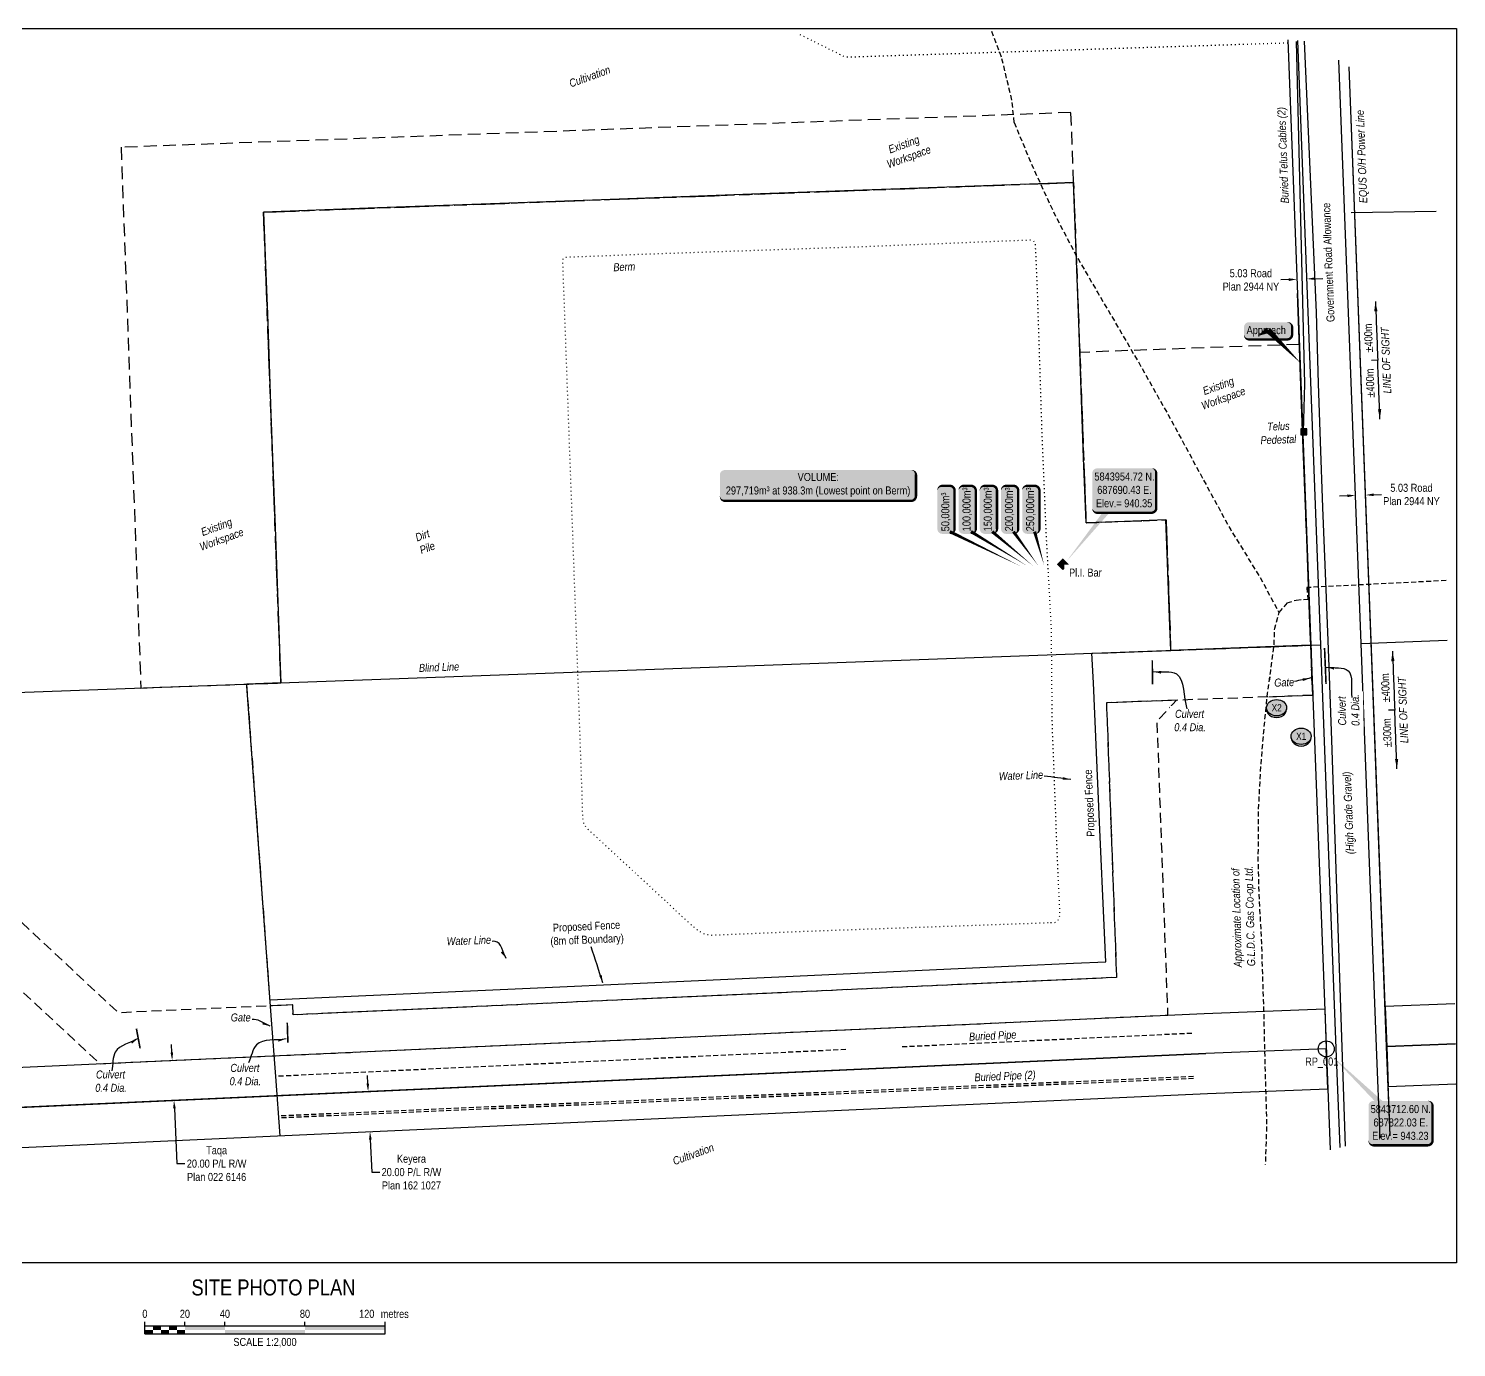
# Model space of a CAD drawing. Extents: x 675871 to 683768, y 5840752 to 5846139.
# Drawn here: x 681682 to 683466, y 5840768 to 5842416 of the extents above; entities that cross this region are included whole.
import ezdxf
from ezdxf.enums import TextEntityAlignment as Align

# ---------------------------------------------------------------- set-up
doc = ezdxf.new("R2010")
doc.units = 0
doc.header["$LTSCALE"] = 5
doc.header["$PDMODE"] = 34
doc.header["$PDSIZE"] = 0.03
for name, pattern in [('foc-ACCESSROAD', [3.75, 2.5, -1.25]), ('foc-TOPO', [1, 0.2, -0.8]), ('HIDDEN2', [4.7625, 3.175, -1.5875]), ('UG_PIPE', [1.875, 1.25, -0.625])]:
    doc.linetypes.add(name, pattern=pattern)
doc.layers.get('Defpoints').update_dxf_attribs({"color": 9})
for name, color, linetype in [('35', 37, 'Continuous'), ('AS-FENCE', 48, 'foc-FENCE'), ('AS-FENCE-DASH', 48, 'foc-FENCE-DASH'), ('AS-PHOTO', 7, 'Continuous'), ('AS-PIPE-UG', 44, 'UG_PIPE'), ('AS-PIPE-UG-T', 44, 'Continuous'), ('AS-POWER', 104, 'foc-POWER'), ('AS-TELEPHONE-T', 224, 'Continuous'), ('AS-TELUS', 224, 'foc-TEL'), ('C-WS', 13, 'foc-ACCESSROAD'), ('DETAIL-T', 7, 'Continuous'), ('F-RW', 190, 'Continuous'), ('L-MON', 1, 'Continuous'), ('L-MON-T', 1, 'Continuous'), ('L-ROAD-T', 7, 'Continuous'), ('L-SEC', 7, 'Continuous'), ('L-TITLEDB', 4, 'Continuous'), ('P-CROSSINGS', 250, 'Continuous'), ('P-PROPOSED-T', 10, 'Continuous'), ('P-TXT', 4, 'Continuous'), ('T-EXISTING TFA', 220, 'HIDDEN2'), ('T-GENERAL', 48, 'foc-TOPO')]:
    doc.layers.add(name, color=color, linetype=linetype)
doc.layers.add('AS-GENERAL', color=48, linetype='Continuous', lineweight=18)
doc.layers.add('T-TEXT', color=48, linetype='Continuous', lineweight=18)
doc.styles.add('100L', font='ARIALN.TTF', dxfattribs={"height": 11})
doc.styles.add('80', font='ARIALN.TTF', dxfattribs={"height": 10})
doc.styles.add('80CG', font='ARIALN.TTF', dxfattribs={"height": 10})
doc.styles.add('80L', font='ARIALN.TTF', dxfattribs={"height": 10})
doc.styles.add('80LS', font='ARIALNI.TTF', dxfattribs={"height": 10})
doc.styles.add('Crossing', font='ARIALN.TTF', dxfattribs={"height": 10})
doc.styles.add('foc-LtypeFont', font='ARIALN.TTF', dxfattribs={"height": 7.35})
doc.styles.add('MtXpl_Arial_Narrow', font='ARIALNI.TTF')
doc.linetypes.add('foc-FENCE', pattern='A,10,-1,["X",foc-LtypeFont,S=0.2,R=0,X=-0.625,Y=-0.75],-1.24', length=12.24)
doc.linetypes.add('foc-FENCE-DASH', pattern='A,0.5,-0.5,1,-0.5,1,-0.5,1,-0.5,1,-0.5,["X",foc-LtypeFont,S=0.2,R=0,X=-0.625,Y=-0.75],-0.5', length=7.5)
doc.linetypes.add('foc-POWER', pattern='A,6,-1,["P",foc-LtypeFont,S=0.2,R=0,X=-0.625,Y=-0.75],-1.24,4', length=12.24)
doc.linetypes.add('foc-POWER-NOLINE', pattern='A,0,-4,["P",foc-LtypeFont,S=0.2,R=0,X=-0.625,Y=-0.75],-8.24', length=12.24)
doc.linetypes.add('foc-TEL', pattern='A,2,-1,["T",foc-LtypeFont,S=0.2,R=0,X=-0.425,Y=-0.75],-1.24,8', length=12.24)
doc.dimstyles.new('COMPASS', dxfattribs={"dimscale": 5, "dimtxt": 10, "dimasz": 2.5, "dimexe": 0.2, "dimexo": 0.0625, "dimgap": 0.5, "dimtad": 0, "dimtih": 1, "dimtoh": 1, "dimzin": 0, "dimdsep": 46, "dimtxsty": '80', "dimcen": 0.1, "dimse1": 1, "dimse2": 1, "dimclrd": 256, "dimclrt": 256, "dimaunit": 1, "dimadec": 4, "dimazin": 0, "dimtfac": 0.06, "dimtofl": 0, "dimtmove": 0, "dimatfit": 1, "dimfxl": 0.2, "dimtolj": 1, "dimtzin": 0, "dimlwd": -1, "dimarcsym": 0})
doc.dimstyles.new('Compass 5 000', dxfattribs={"dimscale": 5, "dimtxt": 9, "dimasz": 2, "dimexe": 0.2, "dimexo": 0.0625, "dimgap": 0.5, "dimtad": 0, "dimtih": 1, "dimtoh": 1, "dimzin": 0, "dimdsep": 46, "dimtxsty": '80CG', "dimcen": 0.1, "dimse1": 1, "dimse2": 1, "dimclrd": 256, "dimclrt": 256, "dimaunit": 1, "dimadec": 4, "dimazin": 0, "dimtfac": 0.06, "dimtofl": 0, "dimtmove": 0, "dimatfit": 1, "dimfxl": 0.2, "dimtolj": 1, "dimtzin": 0, "dimlwd": -1, "dimarcsym": 0})
picture_1 = doc.add_image_def('image1.jpg', size_in_pixel=(26633, 12334))

# ---------------------------------------------------------------- blocks, each defined once
blk = doc.blocks.new('*D389')
at = {"layer": 'Defpoints', "color": 0, "transparency": 16777216}
for p in [(681713.8, 5841120.1), (681716.1, 5841070.1), (681864.1, 5841076.9)]:
    blk.add_point(p, dxfattribs=at)
at = {"layer": 'F-RW', "color": 255, "transparency": 16777216}
for p, q in [((681861.4, 5841136.8), (681860.9, 5841146.8)), ((681864.6, 5841066.9), (681867.7, 5840997.9)), ((681867.7, 5840997.9), (681877.7, 5840997.9))]:
    blk.add_line(p, q, dxfattribs=at)
for points in [[(681863, 5841136.9), (681859.7, 5841136.7), (681861.8, 5841126.8)], [(681866.2, 5841067), (681862.9, 5841066.8), (681864.1, 5841076.9)]]:
    blk.add_solid(points, dxfattribs=at)
at = {"layer": 'F-RW', "color": 255, "transparency": 16777216, "insert": (681917.3, 5840997.9), "char_height": 10, "attachment_point": 5, "style": '80CG'}
blk.add_mtext('\\A1;Taqa\\P20.00 P/L R/W\\PPlan 022 6146', dxfattribs=at)
blk = doc.blocks.new('*D390')
at = {"layer": 'Defpoints', "color": 0, "transparency": 16777216}
for p in [(681884.9, 5841077.8), (682108.9, 5841038), (681887.2, 5841027.9)]:
    blk.add_point(p, dxfattribs=at)
at = {"layer": 'F-RW', "color": 255, "transparency": 16777216}
for p, q in [((682106.2, 5841097.9), (682105.7, 5841107.9)), ((682109.3, 5841028), (682111.2, 5840987.3)), ((682111.2, 5840987.3), (682121.2, 5840987.3))]:
    blk.add_line(p, q, dxfattribs=at)
for points in [[(682107.8, 5841098), (682104.5, 5841097.8), (682106.6, 5841087.9)], [(682111, 5841028.1), (682107.7, 5841027.9), (682108.9, 5841038)]]:
    blk.add_solid(points, dxfattribs=at)
at = {"layer": 'F-RW', "color": 255, "transparency": 16777216, "insert": (682160.7, 5840987.3), "char_height": 10, "attachment_point": 5, "style": '80CG'}
blk.add_mtext('\\A1;Keyera\\P20.00 P/L R/W\\PPlan 162 1027', dxfattribs=at)
blk = doc.blocks.new('*U440')
h = blk.add_hatch(color=255)
edge = h.paths.add_edge_path()
edge.add_line((-24, -11.5), (24, -11.5))
edge.add_arc((24, -5.5), 6, 270, 360)
edge.add_line((30, -5.5), (30, 4))
edge.add_arc((24, 4), 6, 0, 90)
edge.add_line((24, 10), (-24, 10))
edge.add_arc((-24, 4), 6, 90, 180)
edge.add_line((-30, 4), (-30, -5.5))
edge.add_arc((-24, -5.5), 6, 180, 270)
at = {"color": 1, "flags": 128}
blk.add_lwpolyline([(-24, -11.5, 3, 3, 0), (24, -11.5, 3, 3, 0.414214), (30, -5.5, 3, 3, 0), (30, 4, 3, 0, 0.414214), (24, 10, 0, 0, 0), (-24, 10, 0, 0, 0.414214), (-30, 4, 0, 0, 0), (-30, -5.5, 0, 3, 0.414214)], format="xyseb", close=True, dxfattribs=at)
for points in [[(-13, -7.3, 0, 7.5, 0), (0, 0, 0, 0, 0)], [(41.5, -41.9, 0, 7.5, 0), (0, 0, 0, 0, 0)]]:
    blk.add_lwpolyline(points, format="xyseb", dxfattribs=at)
at = {"color": 1, "style": '80'}
blk.add_attdef('ENTER_TEXT_001', (-26.8, -4.9), '', height=10, dxfattribs=at)
blk = doc.blocks.new('*U500')
h = blk.add_hatch(color=254)
edge = h.paths.add_edge_path()
edge.add_line((-34, -28.5), (34, -28.5))
edge.add_arc((34, -22.5), 6, 270, 360)
edge.add_line((40, -22.5), (40, 21))
edge.add_arc((34, 21), 6, 0, 90)
edge.add_line((34, 27), (-34, 27))
edge.add_arc((-34, 21), 6, 90, 180)
edge.add_line((-40, 21), (-40, -22.5))
edge.add_arc((-34, -22.5), 6, 180, 270)
at = {"color": 1, "flags": 128}
blk.add_lwpolyline([(-88, 85.3, 0, 10, 0), (0, 0, 5, 5, 0)], format="xyseb", dxfattribs=at)
blk.add_lwpolyline([(-34, -28.5, 3, 3, 0), (34, -28.5, 3, 3, 0.414214), (40, -22.5, 3, 3, 0), (40, 21, 3, 0, 0.414214), (34, 27, 0, 0, 0), (-34, 27, 0, 0, 0.414214), (-40, 21, 0, 0, 0), (-40, -22.5, 0, 3, 0.414214)], format="xyseb", close=True, dxfattribs=at)
at = {"color": 1, "style": '80'}
blk.add_attdef('ENTER_TEXT_001', (-36, -5), '', height=10, dxfattribs=at)
blk = doc.blocks.new('*D416')
at = {"layer": 'Defpoints', "color": 0, "linetype": 'Continuous', "transparency": 16777216}
for p in [(683266.8, 5842102.6), (683270.2, 5842013.3), (683282.7, 5842013.8)]:
    blk.add_point(p, dxfattribs=at)
at = {"layer": 'P-TXT', "color": 255, "transparency": 16777216}
for p, q in [((683256.8, 5842102.2), (683246.8, 5842101.8)), ((683289.3, 5842103.4), (683299.3, 5842103.8))]:
    blk.add_line(p, q, dxfattribs=at)
at = {"layer": 'P-TXT', "color": 255, "linetype": 'Continuous', "transparency": 16777216}
for points in [[(683256.7, 5842103.9), (683256.8, 5842100.5), (683266.8, 5842102.6)], [(683289.3, 5842105.1), (683289.4, 5842101.8), (683279.3, 5842103.1)]]:
    blk.add_solid(points, dxfattribs=at)
at = {"layer": 'P-TXT', "color": 255, "linetype": 'Continuous', "transparency": 16777216, "insert": (683209.4, 5842101.8), "char_height": 10, "attachment_point": 5, "style": '80CG'}
blk.add_mtext('\\A1;5.03 Road\\PPlan 2944 NY', dxfattribs=at)
blk = doc.blocks.new('xing2')
h = blk.add_hatch(color=50)
h.dxf.hatch_style = 1
edge = h.paths.add_edge_path()
edge.add_ellipse((0, 0), major_axis=(-12.5, 0), ratio=0.816297, start_angle=0, end_angle=360)
h = blk.add_hatch(color=250)
h.dxf.hatch_style = 1
edge = h.paths.add_edge_path()
edge.add_ellipse((0, -2), major_axis=(-12.5, 0), ratio=0.816297, start_angle=0, end_angle=180)
edge.add_line((12.5, -2), (12.5, 0))
edge.add_ellipse((0, 0), major_axis=(-12.5, 0), ratio=0.816297, start_angle=0, end_angle=180, ccw=False)
edge.add_line((-12.5, 0), (-12.5, -2))
at = {"color": 250}
blk.add_ellipse((0, 0), major_axis=(-12.5, 0), ratio=0.816297, dxfattribs=at)
blk.add_ellipse((0, -2), major_axis=(-12.5, 0), ratio=0.816297, start_param=0, end_param=3.141593, dxfattribs=at)
at = {"color": 250, "style": 'Crossing'}
blk.add_attdef('CROSSING', text='', height=9, dxfattribs=at).set_placement((0.1, 0), align=Align.MIDDLE_CENTER)
at = {"color": 250, "style": 'Crossing', "flags": 1}
for tag, p in [('OWNER', (0.1, -12.5)), ('DESCRIPTION', (0.1, -25.8)), ('LOCATION', (0.1, -39.3)), ('DWG_REF', (0.1, -52.8))]:
    blk.add_attdef(tag, text='', height=9, dxfattribs=at).set_placement(p, align=Align.MIDDLE_CENTER)
blk = doc.blocks.new('*U449')
at = {"color": 0}
for p, q in [((-150, 0), (-150, 15)), ((-150, 10), (150.2, 10)), ((-150, 0), (150.2, 0)), ((-100, 10), (-100, 15)), ((-50, 10), (-50, 15)), ((50, 10), (50, 15)), ((150.2, 0), (150.2, 15))]:
    blk.add_line(p, q, dxfattribs=at)
for points in [[(-150, 5), (-140, 5), (-150, 0), (-140, 0)], [(-140, 10), (-130, 10), (-140, 5), (-130, 5)], [(-130, 5), (-120, 5), (-130, 0), (-120, 0)], [(-120, 10), (-110, 10), (-120, 5), (-110, 5)], [(-110, 5), (-100, 5), (-110, 0), (-100, 0)], [(-100, 10), (-50, 10), (-100, 5), (-50, 5)], [(-50, 5), (50, 5), (-50, 0), (50, 0)], [(50, 10), (150.2, 10), (50, 5), (150.2, 5)]]:
    blk.add_solid(points, dxfattribs=at)
at = {"color": 0, "style": '80'}
blk.add_text('metres', height=10, dxfattribs=at).set_placement((162.2, 20), align=Align.CENTER)
at = {"color": 0, "char_height": 10, "style": '80'}
for s, insert, attachment_point in [('0', (-150, 30.2), 2), ('20', (-100, 30.2), 2), ('40', (-50, 30.2), 2), ('80', (50, 30.2), 2), ('120', (136.7, 30.2), 3), ('SCALE 1:2,000', (0.1, -5), 2)]:
    blk.add_mtext(s, dxfattribs=dict(at, insert=insert, attachment_point=attachment_point))
blk = doc.blocks.new('*D502')
at = {"layer": 'Defpoints', "color": 0, "linetype": 'Continuous', "transparency": 16777216}
for p in [(683339.5, 5841845.9), (683352.1, 5841846.4), (683352.7, 5841833.1)]:
    blk.add_point(p, dxfattribs=at)
at = {"layer": 'P-TXT', "color": 255, "transparency": 16777216}
for p, q in [((683330, 5841832.2), (683320, 5841831.8)), ((683362.7, 5841833.5), (683372.6, 5841833.8))]:
    blk.add_line(p, q, dxfattribs=at)
at = {"layer": 'P-TXT', "color": 255, "linetype": 'Continuous', "transparency": 16777216}
for points in [[(683329.9, 5841833.9), (683330.1, 5841830.5), (683340, 5841832.6)], [(683362.6, 5841835.1), (683362.7, 5841831.8), (683352.7, 5841833.1)]]:
    blk.add_solid(points, dxfattribs=at)
at = {"layer": 'P-TXT', "color": 255, "linetype": 'Continuous', "transparency": 16777216, "insert": (683410, 5841833.8), "char_height": 10, "attachment_point": 5, "style": '80CG'}
blk.add_mtext('\\A1;5.03 Road\\PPlan 2944 NY', dxfattribs=at)
blk = doc.blocks.new('mona')
blk.add_hatch(color=255).paths.add_polyline_path([(1.48, 0), (0, 1.49), (-1.49, 0), (0, -1.48)])
blk = doc.blocks.new('Monaa')
blk.add_blockref('mona', (0, 0))
blk = doc.blocks.new('monb')
at = {"color": 1}
blk.add_lwpolyline([(1.2, 0), (0, 1.21), (-1.21, 0), (0, -1.2)], close=True, dxfattribs=at)
blk = doc.blocks.new('Monbb')
blk.add_blockref('monb', (0, 0))
blk = doc.blocks.new('moncc')
for name in ['Monaa', 'Monbb']:
    blk.add_blockref(name, (0, 0))
blk = doc.blocks.new('PLIBAR')
blk.add_blockref('moncc', (0, 0))
blk = doc.blocks.new('*U512')
h = blk.add_hatch(color=254)
edge = h.paths.add_edge_path()
edge.add_line((-34, -28.5), (34, -28.5))
edge.add_arc((34, -22.5), 6, 270, 360)
edge.add_line((40, -22.5), (40, 21))
edge.add_arc((34, 21), 6, 0, 90)
edge.add_line((34, 27), (-34, 27))
edge.add_arc((-34, 21), 6, 90, 180)
edge.add_line((-40, 21), (-40, -22.5))
edge.add_arc((-34, -22.5), 6, 180, 270)
at = {"color": 1, "flags": 128}
blk.add_lwpolyline([(-34, -28.5, 3, 3, 0), (34, -28.5, 3, 3, 0.414214), (40, -22.5, 3, 3, 0), (40, 21, 3, 0, 0.414214), (34, 27, 0, 0, 0), (-34, 27, 0, 0, 0.414214), (-40, 21, 0, 0, 0), (-40, -22.5, 0, 3, 0.414214)], format="xyseb", close=True, dxfattribs=at)
blk.add_lwpolyline([(-72.4, -89.5, 0, 10, 0), (0, 0, 5, 5, 0)], format="xyseb", dxfattribs=at)
at = {"color": 1, "style": '80'}
blk.add_attdef('ENTER_TEXT_001', (-36, -5), '', height=10, dxfattribs=at)
blk = doc.blocks.new('*U513')
h = blk.add_hatch(color=50)
edge = h.paths.add_edge_path()
edge.add_line((-116.5, -20), (116.5, -20))
edge.add_arc((116.5, -14), 6, 270, 360)
edge.add_line((122.5, -14), (122.5, 12.5))
edge.add_arc((116.5, 12.5), 6, 0, 90)
edge.add_line((116.5, 18.5), (-116.5, 18.5))
edge.add_arc((-116.5, 12.5), 6, 90, 180)
edge.add_line((-122.5, 12.5), (-122.5, -14))
edge.add_arc((-116.5, -14), 6, 180, 270)
at = {"color": 240, "flags": 128}
blk.add_lwpolyline([(-116.5, -20, 3, 3, 0), (116.5, -20, 3, 3, 0.414214), (122.5, -14, 3, 3, 0), (122.5, 12.5, 3, 0, 0.414214), (116.5, 18.5, 0, 0, 0), (-116.5, 18.5, 0, 0, 0.414214), (-122.5, 12.5, 0, 0, 0), (-122.5, -14, 0, 3, 0.414214)], format="xyseb", close=True, dxfattribs=at)
at = {"color": 240, "style": '80'}
blk.add_attdef('ENTER_TEXT_001', (-26.8, -4.9), '', height=10, dxfattribs=at)
blk = doc.blocks.new('*U514')
h = blk.add_hatch(color=50)
edge = h.paths.add_edge_path()
edge.add_line((-24, -11.5), (24, -11.5))
edge.add_arc((24, -5.5), 6, 270, 360)
edge.add_line((30, -5.5), (30, 4))
edge.add_arc((24, 4), 6, 0, 90)
edge.add_line((24, 10), (-24, 10))
edge.add_arc((-24, 4), 6, 90, 180)
edge.add_line((-30, 4), (-30, -5.5))
edge.add_arc((-24, -5.5), 6, 180, 270)
at = {"color": 240, "flags": 128}
blk.add_lwpolyline([(-24, -11.5, 3, 3, 0), (24, -11.5, 3, 3, 0.414214), (30, -5.5, 3, 3, 0), (30, 4, 3, 0, 0.414214), (24, 10, 0, 0, 0), (-24, 10, 0, 0, 0.414214), (-30, 4, 0, 0, 0), (-30, -5.5, 0, 3, 0.414214)], format="xyseb", close=True, dxfattribs=at)
at = {"color": 240, "style": '80'}
blk.add_attdef('ENTER_TEXT_001', (-26.8, -4.9), '', height=10, dxfattribs=at)

msp = doc.modelspace()

# ---------------------------------------------------------------- hatches: boundary and pattern name
at = {"layer": 'AS-TELEPHONE-T'}
h = msp.add_hatch(color=256, dxfattribs=at)
h.dxf.hatch_style = 1
h.paths.add_polyline_path([(683279.412, 5841915.833), (683271.911, 5841915.833), (683271.911, 5841908.331), (683279.412, 5841908.331)])

# ---------------------------------------------------------------- linework, layer by layer
at = {"color": 255}
for p, q in [((683367.811, 5842001.435), (683359.933, 5842001.134)), ((683389.067, 5841564.551), (683381.189, 5841564.25))]:
    msp.add_line(p, q, dxfattribs=at)
at = {"color": 240, "linetype": 'Continuous', "flags": 128}
for points in [[(682921.731, 5841744.231, 0, 4, 0), (682833.237, 5841787.432, 0, 0, 0)], [(682929.798, 5841744.713, 0, 4, 0), (682859.734, 5841787.432, 0, 0, 0)], [(682936.828, 5841744.963, 0, 4, 0), (682886.231, 5841787.432, 0, 0, 0)], [(682943.578, 5841745.223, 0, 4, 0), (682912.728, 5841787.432, 0, 0, 0)], [(682951.036, 5841745.591, 0, 4, 0), (682939.225, 5841787.432, 0, 0, 0)]]:
    msp.add_lwpolyline(points, format="xyseb", dxfattribs=at)
at = {"layer": '35', "color": 255}
msp.add_circle((683303.561, 5841141.266), 10, dxfattribs=at)
at = {"layer": 'AS-FENCE', "const_width": 1, "flags": 128}
msp.add_lwpolyline([(683284.703, 5841615.736), (683285.265, 5841598.907)], dxfattribs=at)
at = {"layer": 'AS-FENCE-DASH', "color": 240, "flags": 128}
msp.add_lwpolyline([(683284.183, 5841645.438), (683261.123, 5841644.573), (683227.633, 5841643.371), (683141.211, 5841640.168), (683109.353, 5841639.001)], dxfattribs=at)
at = {"layer": 'AS-GENERAL', "linetype": 'Continuous', "const_width": 2, "flags": 128}
for points in [[(683301.398, 5841642.108), (683303.283, 5841596.936)], [(683086.218, 5841626.488), (683086.468, 5841596.508)], [(682005.568, 5841173.863), (682006.343, 5841148.921)], [(681817.081, 5841166.583), (681821.711, 5841141.966)]]:
    msp.add_lwpolyline(points, dxfattribs=at)
at = {"layer": 'AS-GENERAL', "const_width": 1, "flags": 128}
msp.add_lwpolyline([(681986.169, 5841170.424), (681987.408, 5841154.161)], dxfattribs=at)
at = {"layer": 'AS-PIPE-UG'}
for p, q in [((683135.643, 5841160.656), (682773.41, 5841143.641)), ((682703.242, 5841140.345), (681991.011, 5841106.888)), ((683137.663, 5841106.628), (681994.606, 5841057.368)), ((683137.771, 5841104.131), (681994.713, 5841054.871))]:
    msp.add_line(p, q, dxfattribs=at)
for points in [[(682913.758, 5842298.548), (682910.852, 5842326.57), (682897.844, 5842380.225), (682885.619, 5842412.306)], [(683453.2, 5841726.261), (683279.443, 5841717.569), (683280.408, 5841703.016)], [(683254.526, 5841698.313), (683265.888, 5841701.988), (683280.408, 5841703.016)]]:
    msp.add_lwpolyline(points, dxfattribs=at)
at = {"layer": 'AS-PIPE-UG', "flags": 128}
msp.add_lwpolyline([(683254.526, 5841698.313), (683244.406, 5841686.473)], dxfattribs=at)
at = {"layer": 'AS-POWER', "linetype": 'foc-POWER-NOLINE', "flags": 128}
msp.add_lwpolyline([(683383.276, 5841032.557), (683332.198, 5842368.025)], dxfattribs=at)
at = {"layer": 'AS-POWER', "flags": 128}
msp.add_lwpolyline([(683334.674, 5842185.973), (683440.838, 5842187.626)], dxfattribs=at)
at = {"layer": 'AS-TELEPHONE-T', "flags": 128}
msp.add_lwpolyline([(683279.412, 5841915.833), (683271.911, 5841915.833), (683271.911, 5841908.331), (683279.412, 5841908.331)], close=True, dxfattribs=at)
at = {"layer": 'AS-TELUS', "flags": 128}
msp.add_lwpolyline([(683274.981, 5841912.226), (683276.753, 5841971.933), (683266.212, 5842399.698)], dxfattribs=at)
at = {"layer": 'C-WS', "color": 255, "flags": 128}
msp.add_lwpolyline([(681311.619, 5841635.962), (680564.061, 5841608.675), (680560.87, 5841696.107), (680410.994, 5841690.636), (680414.186, 5841603.204), (680348.636, 5841600.811), (680325.066, 5841537.416), (681288.013, 5841572.566), (681771.474, 5841122.727), (682015.038, 5841133.783), (683105.77, 5841183.432), (683092.305, 5841550.905), (683116.37, 5841576.789), (683028.938, 5841573.597), (683041.508, 5841230.553), (682012.771, 5841183.726), (682012.313, 5841196.217), (681794.842, 5841186.345), (681311.619, 5841635.962)], close=True, dxfattribs=at)
at = {"layer": 'F-RW', "color": 255}
msp.add_line((681310.236, 5841051.666), (683153.163, 5841135.503), dxfattribs=at)
at = {"layer": 'F-RW', "color": 255, "flags": 128}
for points in [[(680169.21, 5841021.027), (681046.916, 5841057.228), (681307.964, 5841101.609), (683151.07, 5841185.454), (683301.646, 5841191.224), (683303.561, 5841141.266), (683153.163, 5841135.503), (681310.236, 5841051.666), (681052.356, 5841007.728), (680181.043, 5840971.636)], [(683464.136, 5841197.634), (683377.03, 5841194.164), (683379.008, 5841144.167), (683465.174, 5841147.455)], [(680192.913, 5840922.09), (681058.197, 5840957.933), (681316.173, 5841001.931), (683155.256, 5841085.552), (683305.457, 5841091.308), (683303.561, 5841141.266), (683153.163, 5841135.503), (681310.236, 5841051.666), (681052.356, 5841007.728), (680181.043, 5840971.636)], [(683465.174, 5841147.455), (683379.008, 5841144.167), (683380.918, 5841094.209), (683465.422, 5841097.434)]]:
    msp.add_lwpolyline(points, dxfattribs=at)
at = {"layer": 'L-SEC', "color": 255}
for p, q in [((683296.803, 5841645.911), (683267.962, 5842400.856)), ((683347.06, 5841647.831), (683319.234, 5842376.223)), ((683284.237, 5841645.452), (683296.8, 5841645.911)), ((683316.125, 5841141.747), (683296.803, 5841645.912)), ((683366.383, 5841143.674), (683347.06, 5841647.839)), ((683347.064, 5841647.724), (683454.744, 5841651.655)), ((683320.854, 5841018.22), (683316.125, 5841141.747)), ((683370.746, 5841029.679), (683366.383, 5841143.671))]:
    msp.add_line(p, q, dxfattribs=at)
at = {"layer": 'L-TITLEDB', "color": 255}
for p, q in [((683255.337, 5842401.949), (683284.238, 5841645.431)), ((683359.625, 5841648.311), (683332.128, 5842368.07)), ((683284.238, 5841645.431), (683308.366, 5841015.352)), ((683378.947, 5841144.155), (683359.624, 5841648.32)), ((683383.22, 5841032.544), (683378.947, 5841144.152))]:
    msp.add_line(p, q, dxfattribs=at)
at = {"layer": 'T-EXISTING TFA', "color": 255}
for points in [[(682984.646, 5842310.95), (681797.963, 5842267.518), (681822.697, 5841592.055), (681997.561, 5841598.458), (681976.028, 5842186.486), (682987.846, 5842223.518)], [(683269.876, 5842021.365), (682995.621, 5842011.315), (683003.421, 5841798.471), (683103.343, 5841802.136), (683109.318, 5841639.053), (683284.238, 5841645.431)]]:
    msp.add_lwpolyline(points, close=True, dxfattribs=at)
at = {"layer": 'T-GENERAL', "color": 255, "flags": 128}
msp.add_lwpolyline([(683255.499, 5842397.701), (682702.975, 5842379.867), (682646.114, 5842408.288)], dxfattribs=at)

# ---------------------------------------------------------------- block references
at = {"color": 255, "xscale": 0.99988825, "yscale": 0.99988825, "zscale": 0.99988825}
msp.add_blockref('*U440', (683230.845, 5842039.052), dxfattribs=at).add_auto_attribs({'ENTER_TEXT_001': 'Approach'})
at = {"linetype": 'Continuous'}
ref = msp.add_blockref('*U513', (682668.496, 5841845.865), dxfattribs=dict(at, xscale=0.99988825, yscale=0.99988825, zscale=0.99988825))
ref.add_attrib('ENTER_TEXT_001', 'VOLUME:', (682643.182, 5841850.664), dxfattribs={"color": 240, "height": 9.9989, "style": '80'})
ref.add_attrib('ENTER_TEXT_002', '297,719m³ at 938.3m (Lowest point on Berm)', (682553.434, 5841833.829), dxfattribs={"color": 240, "height": 9.99888, "style": '80'})
at = {"linetype": 'Continuous', "xscale": 0.99988825, "yscale": 0.99988825, "zscale": 0.99988825, "rotation": 90}
for p, values in [((682827.738, 5841814.634), {'ENTER_TEXT_001': '50,000m³'}), ((682854.235, 5841814.634), {'ENTER_TEXT_001': '100,000m³'}), ((682880.732, 5841814.634), {'ENTER_TEXT_001': '150,000m³'}), ((682907.229, 5841814.634), {'ENTER_TEXT_001': '200,000m³'}), ((682933.726, 5841814.634), {'ENTER_TEXT_001': '250,000m³'})]:
    msp.add_blockref('*U514', p, dxfattribs=at).add_auto_attribs(values)
at = {"layer": 'DETAIL-T', "color": 255}
ref = msp.add_blockref('*U500', (683396.32, 5841049.325), dxfattribs=dict(at, xscale=0.99988825, yscale=0.99988825, zscale=0.99988825))
ref.add_attrib('ENTER_TEXT_001', '5843712.60 N.', (683359.005, 5841061.096), dxfattribs={"layer": '0', "color": 1, "height": 9.99888, "style": '80'})
ref.add_attrib('ENTER_TEXT_002', '687822.03 E.', (683362.528, 5841044.39), dxfattribs={"layer": '0', "color": 1, "height": 9.99888, "style": '80'})
ref.add_attrib('ENTER_TEXT_003', 'Elev.= 943.23', (683360.949, 5841027.684), dxfattribs={"layer": '0', "color": 1, "height": 9.99888, "style": '80'})
at = {"layer": 'DETAIL-T'}
msp.add_blockref('*U449', (681977.663, 5840785.182), dxfattribs=at)
at = {"layer": 'L-MON', "xscale": 4.99944125, "yscale": 4.99944125, "zscale": 4.99944125}
msp.add_blockref('PLIBAR', (682974.558, 5841746.576), dxfattribs=at)
at = {"layer": 'P-CROSSINGS', "color": 255, "xscale": 0.9995454683101328, "yscale": 0.9995454683101328, "zscale": 0.9995454683101328}
for p, values in [((683241.523, 5841567.457), {'CROSSING': 'X2'}), ((683272.14, 5841531.82), {'CROSSING': 'X1'})]:
    msp.add_blockref('xing2', p, dxfattribs=at).add_auto_attribs(values)

# ---------------------------------------------------------------- texts
at = {"color": 255, "char_height": 10, "rotation": 92.187795, "style": '80'}
for s, insert, width, attachment_point in [('%%P400m', (683356.942, 5842011.027), 42.11121, 4), ('\\pi17.403;{\\fArial Narrow|b0|i1|c0|p34;LINE OF SIGH\\T1.55;T}', (683375.484, 5841942.412), 121.40286, 1), ('%%P400m', (683357.705, 5841991.042), 42.11121, 6), ('%%P400m', (683378.198, 5841574.143), 42.11121, 4), ('\\pi17.403;{\\fArial Narrow|b0|i1|c0|p34;LINE OF SIGH\\T1.55;T}', (683396.74, 5841505.528), 121.40286, 1), ('%%P300m', (683378.961, 5841554.158), 42.11121, 6)]:
    msp.add_mtext(s, dxfattribs=dict(at, insert=insert, width=width, attachment_point=attachment_point))
at = {"layer": '35', "color": 255, "style": '80'}
msp.add_attdef('RP_001', (683277.239, 5841120.465), 'RP', height=10, dxfattribs=at)
at = {"layer": 'AS-PIPE-UG-T', "char_height": 9.99888, "attachment_point": 1, "style": '100L'}
for s, width, insert, rotation in [('\\pi0.049994;{\\fArial Narrow|b0|i1|c0|p34;Approximate Location of \\P\\pi0.97417;G.L.D.C. Gas Co-op Ltd.}', 125.12694, (683188.202, 5841243.029), 91.506762), ('\\pi0.29894;{\\fArial Narrow|b0|i1|c0|p34;Buried Pipe}', 59.02928, (682856.683, 5841161.409), 2.689412), ('\\pi0.29894;{\\fArial Narrow|b0|i1|c0|p34;Buried Pipe (2)}', 75.83504, (682863.585, 5841110.601), 2.689412)]:
    msp.add_mtext_dynamic_manual_height_columns(s, width=width, gutter_width=137.5, heights=[0], dxfattribs=dict(at, insert=insert, rotation=rotation))
at = {"layer": 'AS-POWER', "insert": (683344.921, 5842197.216), "char_height": 9.99888, "attachment_point": 1, "rotation": 92.192858, "style": '100L'}
msp.add_mtext_dynamic_manual_height_columns('\\pi0.32623;{\\fArial Narrow|b0|i1|c0|p34;EQUS O/H Power Line}', width=116.30801, gutter_width=137.5, heights=[0], dxfattribs=at)
at = {"layer": 'AS-TELUS', "char_height": 9.99888, "attachment_point": 1, "style": '100L'}
for s, width, gutter_width, insert, rotation in [('{\\fArial Narrow|b0|i1|c0|p34;Buried Telus Cables (2)}', 119.75919, 137.5, (683246.869, 5842197.351), 92.190345), ('\\pi9.302;{\\fArial Narrow|b0|i1|c0|p34;Telus\\P\\pi0.32623;Pedestal}', 45.16317, 137.485, (683220.299, 5841923.172), 2.090492)]:
    msp.add_mtext_dynamic_manual_height_columns(s, width=width, gutter_width=gutter_width, heights=[0], dxfattribs=dict(at, insert=insert, rotation=rotation))
at = {"layer": 'DETAIL-T', "color": 3, "insert": (681988.322, 5840843.13), "char_height": 20, "width": 223.85802, "attachment_point": 5, "style": '80CG'}
msp.add_mtext('SITE PHOTO PLAN', dxfattribs=at)
at = {"layer": 'L-ROAD-T', "color": 255, "style": '80L'}
msp.add_text('Government Road Allowance', height=9.99888, rotation=92.192334, dxfattribs=at).set_placement((683306.173, 5842123.695), align=Align.MIDDLE_CENTER)
at = {"layer": 'L-SEC', "color": 255, "insert": (682169.858, 5841622.115), "char_height": 9.99888, "attachment_point": 1, "rotation": 2.072955, "style": '100L'}
msp.add_mtext_dynamic_manual_height_columns('{\\fArial Narrow|b0|i1|c0|p34;Blind Line}', width=50.12168, gutter_width=54.994, heights=[0], dxfattribs=at)
at = {"layer": 'P-PROPOSED-T', "char_height": 9.99888, "attachment_point": 1, "style": '80L'}
for s, width, insert, rotation in [('\\pi0.49459;Proposed Fence', 83.66753, (683004.45, 5841405.587), 92.550474), ('\\pi4.2088;Proposed Fence\\P\\pi0.39952;(8m off Boundary)', 91.09591, (682332.962, 5841297.338), 2.607624)]:
    msp.add_mtext_dynamic_manual_height_columns(s, width=width, gutter_width=50, heights=[0], dxfattribs=dict(at, insert=insert, rotation=rotation))
at = {"layer": 'T-TEXT', "color": 255, "linetype": 'Continuous', "style": '80LS'}
for p in [(682383.351, 5842356.024), (682512.756, 5841009.769)]:
    msp.add_text('Cultivation', height=10, rotation=20, dxfattribs=at).set_placement(p, align=Align.MIDDLE_CENTER)
at = {"layer": 'T-TEXT', "color": 255, "style": '80LS'}
msp.add_text('(High Grade Gravel)', height=9.99888, rotation=92.192334, dxfattribs=at).set_placement((683331.246, 5841436.039), align=Align.MIDDLE_CENTER)
at = {"layer": 'T-TEXT', "color": 255, "insert": (682407.626, 5842122.411), "char_height": 9.99888, "attachment_point": 1, "rotation": 2.225858, "style": '80L'}
msp.add_mtext_dynamic_manual_height_columns('\\pi5.0754;{\\fArial Narrow|b0|i1|c0|p34;Berm}', width=36.82578, gutter_width=100, heights=[0], dxfattribs=at)

# ---------------------------------------------------------------- dimensions: what is measured, and where the dimension line sits
at = {"layer": 'F-RW', "color": 255}
for base, p1, p2, angle, text, picture, middle in [((681864.112, 5841076.871), (681713.78, 5841120.065), (681716.056, 5841070.123), 272.60974, 'Taqa\\P20.00 P/L R/W\\PPlan 022 6146', '*D389', (681917.252, 5840997.864)), ((682108.884, 5841037.992), (681884.907, 5841077.802), (681887.182, 5841027.888), 272.609588, 'Keyera\\P20.00 P/L R/W\\PPlan 162 1027', '*D390', (682160.735, 5840987.286))]:
    dim = msp.add_linear_dim(base=base, p1=p1, p2=p2, angle=angle, text=text, dimstyle='Compass 5 000', override={"dimclrd": 255, "dimclrt": 255}, dxfattribs=at)
    dim.commit()
    dim.dimension.update_dxf_attribs({"geometry": picture, "text_midpoint": middle, "dimtype": 161})
at = {"layer": 'P-TXT', "color": 255, "linetype": 'Continuous'}
for base, p1, p2, angle, picture, middle in [((683266.774, 5842102.572), (683282.748, 5842013.797), (683270.184, 5842013.317), 182.187795, '*D416', (683209.428, 5842101.809)), ((683352.659, 5841833.078), (683339.492, 5841845.95), (683352.148, 5841846.434), 2.190337, '*D502', (683410.004, 5841833.842))]:
    dim = msp.add_linear_dim(base=base, p1=p1, p2=p2, angle=angle, text='5.03 Road\\PPlan 2944 NY', dimstyle='Compass 5 000', override={"dimclrd": 255, "dimclrt": 255}, dxfattribs=at)
    dim.commit()
    dim.dimension.update_dxf_attribs({"geometry": picture, "text_midpoint": middle, "dimtype": 161})

# ---------------------------------------------------------------- pictures from other files: only their frames are drawn
at = {"layer": 'AS-PHOTO'}
image = msp.add_image(picture_1, insert=(680137.051, 5840874.096), size_in_units=(3329.125, 1541.75), dxfattribs=at)
image.dxf.flags = 7

# ---------------------------------------------------------------- leaders
at = {"color": 255, "path_type": 1}
for points in [[(683365.001, 5842074.985), (683367.811, 5842001.435)], [(683370.621, 5841927.885), (683367.811, 5842001.435)], [(683386.257, 5841638.101), (683389.067, 5841564.551)], [(683391.877, 5841491.001), (683389.067, 5841564.551)]]:
    msp.add_leader(points, dimstyle='COMPASS', override={"dimgap": 0.5, "dimtad": 0, "dimclrd": 255}, dxfattribs=at)
at = {"layer": 'P-PROPOSED-T', "path_type": 1}
msp.add_leader([(682399.834, 5841223.59), (682385.234, 5841268.908)], dimstyle='Compass 5 000', override={"dimgap": 0.5, "dimtad": 0, "dimclrd": 240}, dxfattribs=at)

# ---------------------------------------------------------------- next in the draw order: texts
at = {"layer": 'T-TEXT', "color": 255, "insert": (682746.932, 5842266.006), "char_height": 9.99888, "width": 57.1059, "attachment_point": 1, "rotation": 20, "style": 'MtXpl_Arial_Narrow', "bg_fill": 2}
msp.add_mtext('\\pi8.7871;Existing\\P\\pi0.76615;Workspace', dxfattribs=at)
at = {"layer": 'T-TEXT', "insert": (683238.405, 5841603.661), "char_height": 9.9989, "width": 24.65386, "attachment_point": 1, "rotation": 2.090492, "style": 'MtXpl_Arial_Narrow', "bg_fill": 2}
msp.add_mtext('Gate', dxfattribs=at)
at = {"layer": 'T-TEXT', "color": 255, "char_height": 9.99888, "width": 38.43813, "attachment_point": 1, "style": 'MtXpl_Arial_Narrow', "bg_fill": 2}
for insert in [(681765.252, 5841114.303), (681933.061, 5841122.506)]:
    msp.add_mtext('\\pi1.3766;Culvert\\P\\pi0.45582;0.4 Dia.', dxfattribs=dict(at, insert=insert))

# ---------------------------------------------------------------- next in the draw order: linework, layer by layer
at = {"layer": 'AS-FENCE', "flags": 128}
msp.add_lwpolyline([(681954.703, 5841594.231), (681985.621, 5841177.616), (681991.011, 5841106.888), (681996.385, 5841032.859)], dxfattribs=at)
at = {"layer": 'AS-FENCE-DASH', "flags": 128}
msp.add_lwpolyline([(683231.886, 5841581.001), (683260.893, 5841582.116), (683286.631, 5841582.983), (683285.996, 5841600.361), (683284.183, 5841645.438), (683283.146, 5841672.343), (683281.886, 5841707.288), (683279.148, 5841779.441), (683274.831, 5841891.081), (683272.753, 5841946.278), (683271.431, 5841981.813), (683269.178, 5842038.901), (683267.433, 5842084.981)], dxfattribs=at)
at = {"layer": 'AS-PIPE-UG', "flags": 128}
msp.add_lwpolyline([(682913.758, 5842298.548), (682934.868, 5842247.056), (682966.026, 5842179.911), (682992.283, 5842130.256), (683018.211, 5842085.713), (683042.868, 5842043.753), (683069.738, 5841997.763), (683106.143, 5841933.313), (683144.353, 5841862.696), (683184.163, 5841789.543), (683220.083, 5841731.531), (683244.406, 5841686.473), (683238.673, 5841666.576), (683237.938, 5841643.926), (683233.683, 5841613.496), (683229.706, 5841585.668), (683226.506, 5841552.918), (683221.373, 5841494.106), (683218.421, 5841436.568), (683218.221, 5841376.048), (683219.251, 5841336.891), (683222.548, 5841272.826), (683225.331, 5841185.541), (683226.728, 5841126.151), (683229.021, 5841048.458), (683227.342, 5840996.743)], dxfattribs=at)
at = {"layer": 'AS-TELUS', "flags": 128}
msp.add_lwpolyline([(683327.73, 5841019.799), (683310.481, 5841526.788), (683306.806, 5841629.571), (683303.601, 5841715.156), (683299.433, 5841817.386), (683296.233, 5841900.128), (683293.951, 5841972.638), (683291.426, 5842061.171), (683276.557, 5842400.111)], dxfattribs=at)
at = {"layer": 'C-WS', "color": 255, "flags": 128}
msp.add_lwpolyline([(683286.629, 5841583.005), (683028.938, 5841573.597), (683041.508, 5841230.553), (682012.771, 5841183.726), (682012.333, 5841196.221), (681984.681, 5841194.938), (681955.106, 5841596.896), (681997.561, 5841598.458), (681976.028, 5842186.486), (682987.846, 5842223.518), (683003.421, 5841798.471), (683103.343, 5841802.136), (683109.318, 5841639.053), (683284.238, 5841645.431)], close=True, dxfattribs=at)
at = {"layer": 'L-SEC', "color": 255}
msp.add_line((681287.093, 5841572.531), (683296.803, 5841645.89), dxfattribs=at)

# ---------------------------------------------------------------- next in the draw order: leaders
at = {"layer": 'T-TEXT', "color": 255, "path_type": 1}
for points, override in [([(683284.211, 5841604.601), (683263.723, 5841600.157)], {"dimgap": 0.5, "dimtad": 0}), ([(681819.367, 5841154.428), (681790.735, 5841137.374), (681786.478, 5841113.975)], {"dimgap": 0.5, "dimtad": 0, "dimclrd": 255}), ([(682003.991, 5841153.846), (681967.122, 5841146.408), (681957.297, 5841123.988)], {"dimgap": 0.5, "dimtad": 0, "dimclrd": 255})]:
    msp.add_leader(points, dimstyle='Compass 5 000', override=override, dxfattribs=at)

# ---------------------------------------------------------------- next in the draw order: texts
at = {"layer": 'T-TEXT', "color": 255, "char_height": 9.99888, "attachment_point": 1, "style": 'MtXpl_Arial_Narrow', "bg_fill": 2}
for s, insert, width, rotation in [('\\pi8.7871;Existing\\P\\pi0.76615;Workspace', (683139.891, 5841964.305), 57.1059, 20), ('\\pi1.3766;Culvert\\P\\pi0.45582;0.4 Dia.', (683318.535, 5841543.83), 38.43813, 91.193056)]:
    msp.add_mtext(s, dxfattribs=dict(at, insert=insert, width=width, rotation=rotation))
for s, insert, width in [('\\pi1.3766;Culvert\\P\\pi0.45582;0.4 Dia.', (683113.224, 5841564.767), 38.43813), ('\\pi0.60587;Gate', (681934.394, 5841185.573), 24.65386)]:
    msp.add_mtext(s, dxfattribs=dict(at, insert=insert, width=width))

# ---------------------------------------------------------------- next in the draw order: linework, layer by layer
at = {"layer": 'AS-FENCE-DASH', "color": 240, "flags": 128}
msp.add_lwpolyline([(681984.111, 5841202.448), (682094.423, 5841207.411), (682336.971, 5841218.473), (682610.393, 5841230.926), (682843.736, 5841241.631), (682987.891, 5841248.153), (683028.256, 5841250.023), (683026.508, 5841286.048), (683020.341, 5841424.428), (683012.578, 5841598.696), (683010.711, 5841635.498), (683030.633, 5841636.221), (683074.221, 5841637.758), (683109.353, 5841639.001), (683107.806, 5841680.351), (683104.921, 5841759.818), (683103.311, 5841802.208), (683051.696, 5841800.148), (683003.421, 5841798.471), (683000.393, 5841879.563), (682993.866, 5842060.133), (682989.071, 5842191.326), (682987.846, 5842223.518), (682955.863, 5842222.321), (682818.073, 5842217.283), (682596.858, 5842209.201), (682386.756, 5842201.506), (682236.238, 5842196.056), (682106.708, 5842191.341), (682009.088, 5842187.743), (681976.043, 5842186.511), (681978.421, 5842120.551), (681980.743, 5842059.161), (681985.228, 5841934.388), (681990.421, 5841793.166), (681996.426, 5841629.676), (681997.561, 5841598.458), (681955.016, 5841596.926)], dxfattribs=at)

# ---------------------------------------------------------------- next in the draw order: leaders
at = {"layer": 'T-TEXT', "color": 255, "path_type": 1}
for points in [[(683303.553, 5841618.315), (683331.013, 5841613.593), (683335.443, 5841580.394)], [(683087.334, 5841612.713), (683116.454, 5841609.601), (683129.274, 5841565.946)], [(681984.12, 5841169.663), (681964.157, 5841178.03), (681961.581, 5841178.03)]]:
    msp.add_leader(points, dimstyle='Compass 5 000', override={"dimgap": 0.5, "dimtad": 0, "dimclrd": 255}, dxfattribs=at)

# ---------------------------------------------------------------- next in the draw order: texts
at = {"layer": 'L-MON-T', "color": 255, "linetype": 'Continuous', "insert": (682981.275, 5841741.247), "char_height": 9.99888, "attachment_point": 1, "style": '80L', "bg_fill": 2}
msp.add_mtext_dynamic_manual_height_columns('\\pi0.98442;Pl.I. Bar', width=41.00723, gutter_width=49.994, heights=[0], dxfattribs=at)
at = {"layer": 'T-TEXT', "color": 255, "attachment_point": 1, "style": 'MtXpl_Arial_Narrow', "bg_fill": 2}
for s, insert, char_height, width, rotation in [('\\pi8.7871;Existing\\P\\pi0.76615;Workspace', (681888.371, 5841788.168), 9.99888, 57.1059, 20), ('\\pi0.60587;Dirt \\P\\pi0.32623;Pile', (682163.769, 5841784.164), 9.99888, 18.91098, 20), ('Water Line', (682894.334, 5841486.799), 9.9989, 55.20297, 2.090492), ('Water Line', (682204.617, 5841280.585), 9.9989, 55.20297, 2.090492)]:
    msp.add_mtext(s, dxfattribs=dict(at, insert=insert, char_height=char_height, width=width, rotation=rotation))

# ---------------------------------------------------------------- next in the draw order: linework, layer by layer
at = {"layer": 'T-GENERAL', "color": 255, "flags": 128}
msp.add_lwpolyline([(682956.239, 5841298.572), (682670.466, 5841288.508), (682536.238, 5841283.098), (682533.338, 5841283.292), (682528.393, 5841284.009), (682524.694, 5841285.48), (682519.976, 5841288.31), (682512.187, 5841294.36), (682500.597, 5841304.816), (682478.481, 5841325.764), (682378.947, 5841417.685), (682377.135, 5841420.711), (682376.224, 5841422.458), (682375.325, 5841426.433), (682374.825, 5841428.87), (682374.038, 5841455.991), (682368.504, 5841614.264), (682349.988, 5842120.594), (682349.804, 5842126.102), (682350.425, 5842128.449), (682352.953, 5842130.293), (682359.395, 5842130.561), (682454.362, 5842134.252), (682727.612, 5842143.672), (682928.522, 5842151.679), (682935.131, 5842151.99), (682937.469, 5842151.129), (682939.807, 5842148.178), (682940.299, 5842136.373), (682942.414, 5842087.776), (682948.413, 5841902.271), (682953.671, 5841779.387), (682959.74, 5841667.365), (682960.959, 5841544.18), (682967.844, 5841365.639), (682969.935, 5841321.743), (682970.53, 5841307.835), (682969.142, 5841302.879), (682966.465, 5841299.807), (682963.49, 5841298.618), (682957.738, 5841298.519)], close=True, dxfattribs=at)

# ---------------------------------------------------------------- next in the draw order: block references
at = {"layer": 'DETAIL-T', "color": 255}
ref = msp.add_blockref('*U512', (683051.2, 5841839.497), dxfattribs=dict(at, xscale=0.99988825, yscale=0.99988825, zscale=0.99988825))
ref.add_attrib('ENTER_TEXT_001', '5843954.72 N.', (683013.885, 5841851.268), dxfattribs={"layer": '0', "color": 1, "height": 9.99888, "style": '80'})
ref.add_attrib('ENTER_TEXT_002', '687690.43 E.', (683017.407, 5841834.562), dxfattribs={"layer": '0', "color": 1, "height": 9.99888, "style": '80'})
ref.add_attrib('ENTER_TEXT_003', 'Elev.= 940.35', (683015.794, 5841817.856), dxfattribs={"layer": '0', "color": 1, "height": 9.99888, "style": '80'})

# ---------------------------------------------------------------- next in the draw order: leaders
at = {"layer": 'T-TEXT', "color": 255, "path_type": 1}
for points in [[(682984.369, 5841477.865), (682950.992, 5841481.983)], [(682279.189, 5841254.224), (682265.243, 5841275.597), (682261.525, 5841275.597)]]:
    msp.add_leader(points, dimstyle='Compass 5 000', override={"dimclrd": 255}, dxfattribs=at)

doc.saveas('drawing.dxf')
